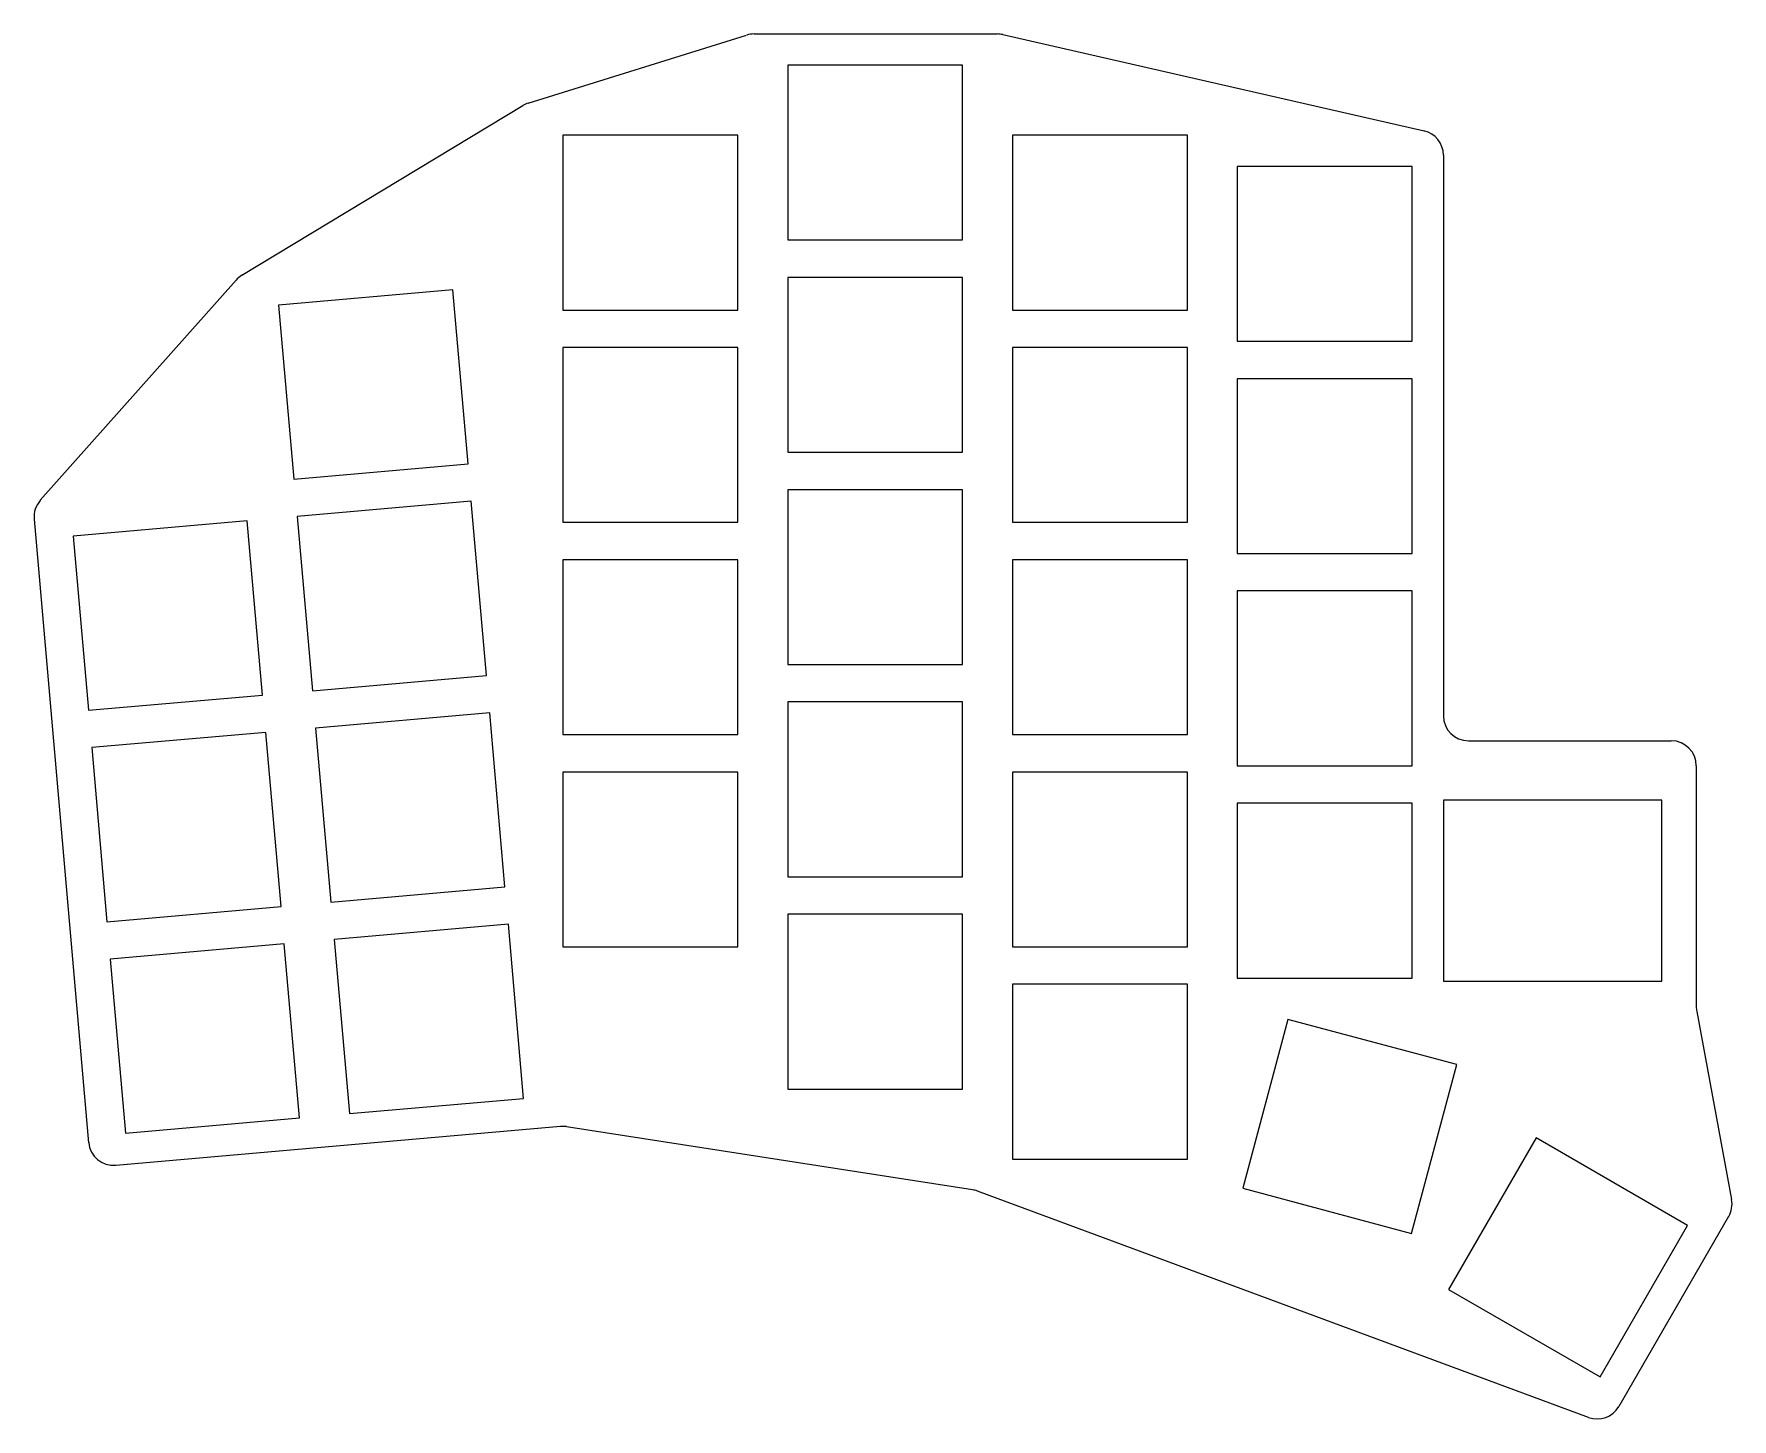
# Model space of a CAD drawing. Header units: millimetres. Extents: x 48 to 184, y -159 to -48.
import ezdxf

# ---------------------------------------------------------------- set-up
doc = ezdxf.new("R2010")
doc.units = ezdxf.units.MM

msp = doc.modelspace()

# ---------------------------------------------------------------- linework, layer by layer
for p, q in [((87.3, -53.21), (104.78, -47.77)), ((105.38, -47.68), (124.85, -47.68)), ((125.29, -47.73), (159.02, -55.43)), ((122.07, -50.18), (108.07, -50.18)), ((108.07, -50.18), (108.07, -64.18)), ((122.07, -64.18), (122.07, -50.18)), ((64.36, -67.01), (86.86, -53.41)), ((104.07, -55.79), (90.07, -55.79)), ((90.07, -55.79), (90.07, -69.79)), ((104.07, -69.79), (104.07, -55.79)), ((140.07, -55.79), (126.07, -55.79)), ((126.07, -55.79), (126.07, -69.79)), ((140.07, -69.79), (140.07, -55.79)), ((158.07, -58.29), (144.07, -58.29)), ((144.07, -58.29), (144.07, -72.29)), ((158.07, -72.29), (158.07, -58.29)), ((160.57, -57.38), (160.57, -102.29)), ((108.07, -64.18), (122.07, -64.18)), ((48.22, -85.03), (63.9, -67.4)), ((122.07, -67.18), (108.07, -67.18)), ((108.07, -67.18), (108.07, -81.18)), ((122.07, -81.18), (122.07, -67.18)), ((81.25, -68.18), (67.3, -69.4)), ((82.47, -82.12), (81.25, -68.18)), ((67.3, -69.4), (68.52, -83.34)), ((90.07, -69.79), (104.07, -69.79)), ((126.07, -69.79), (140.07, -69.79)), ((104.07, -72.79), (90.07, -72.79)), ((90.07, -72.79), (90.07, -86.79)), ((104.07, -86.79), (104.07, -72.79)), ((140.07, -72.79), (126.07, -72.79)), ((126.07, -72.79), (126.07, -86.79)), ((140.07, -86.79), (140.07, -72.79)), ((144.07, -72.29), (158.07, -72.29)), ((158.07, -75.29), (144.07, -75.29)), ((144.07, -75.29), (144.07, -89.29)), ((158.07, -89.29), (158.07, -75.29)), ((108.07, -81.18), (122.07, -81.18)), ((68.52, -83.34), (82.47, -82.12)), ((122.07, -84.18), (108.07, -84.18)), ((108.07, -84.18), (108.07, -98.18)), ((122.07, -98.18), (122.07, -84.18)), ((82.73, -85.11), (68.79, -86.33)), ((83.95, -99.06), (82.73, -85.11)), ((47.72, -86.53), (52.09, -136.48)), ((64.8, -86.68), (50.85, -87.9)), ((66.02, -100.63), (64.8, -86.68)), ((68.79, -86.33), (70.01, -100.28)), ((90.07, -86.79), (104.07, -86.79)), ((126.07, -86.79), (140.07, -86.79)), ((50.85, -87.9), (52.07, -101.85)), ((144.07, -89.29), (158.07, -89.29)), ((104.07, -89.79), (90.07, -89.79)), ((90.07, -89.79), (90.07, -103.79)), ((104.07, -103.79), (104.07, -89.79)), ((140.07, -89.79), (126.07, -89.79)), ((126.07, -89.79), (126.07, -103.79)), ((140.07, -103.79), (140.07, -89.79)), ((158.07, -92.29), (144.07, -92.29)), ((144.07, -92.29), (144.07, -106.29)), ((158.07, -106.29), (158.07, -92.29)), ((70.01, -100.28), (83.95, -99.06)), ((108.07, -98.18), (122.07, -98.18)), ((52.07, -101.85), (66.02, -100.63)), ((122.07, -101.18), (108.07, -101.18)), ((108.07, -101.18), (108.07, -115.18)), ((122.07, -115.18), (122.07, -101.18)), ((84.21, -102.05), (70.27, -103.27)), ((70.27, -103.27), (71.49, -117.22)), ((85.43, -116), (84.21, -102.05)), ((66.28, -103.62), (52.34, -104.84)), ((67.5, -117.56), (66.28, -103.62)), ((90.07, -103.79), (104.07, -103.79)), ((126.07, -103.79), (140.07, -103.79)), ((162.57, -104.29), (178.82, -104.29)), ((52.34, -104.84), (53.56, -118.78)), ((104.07, -106.79), (90.07, -106.79)), ((90.07, -106.79), (90.07, -120.79)), ((104.07, -120.79), (104.07, -106.79)), ((140.07, -106.79), (126.07, -106.79)), ((126.07, -106.79), (126.07, -120.79)), ((140.07, -120.79), (140.07, -106.79)), ((144.07, -106.29), (158.07, -106.29)), ((180.82, -106.29), (180.82, -125.6)), ((158.07, -109.29), (144.07, -109.29)), ((144.07, -109.29), (144.07, -123.29)), ((158.07, -123.29), (158.07, -109.29)), ((178.07, -109.04), (160.57, -109.04)), ((160.57, -109.04), (160.57, -123.54)), ((178.07, -123.54), (178.07, -109.04)), ((108.07, -115.18), (122.07, -115.18)), ((71.49, -117.22), (85.43, -116)), ((53.56, -118.78), (67.5, -117.56)), ((122.07, -118.18), (108.07, -118.18)), ((108.07, -118.18), (108.07, -132.18)), ((122.07, -132.18), (122.07, -118.18)), ((85.7, -118.98), (71.75, -120.2)), ((86.92, -132.93), (85.7, -118.98)), ((67.76, -120.55), (53.82, -121.77)), ((68.98, -134.5), (67.76, -120.55)), ((71.75, -120.2), (72.97, -134.15)), ((90.07, -120.79), (104.07, -120.79)), ((126.07, -120.79), (140.07, -120.79)), ((53.82, -121.77), (55.04, -135.72)), ((144.07, -123.29), (158.07, -123.29)), ((160.57, -123.54), (178.07, -123.54)), ((140.07, -123.79), (126.07, -123.79)), ((126.07, -123.79), (126.07, -137.79)), ((140.07, -137.79), (140.07, -123.79)), ((180.85, -125.97), (183.65, -141.03)), ((148.12, -126.6), (144.5, -140.13)), ((161.64, -130.23), (148.12, -126.6)), ((158.02, -143.75), (161.64, -130.23)), ((72.97, -134.15), (86.92, -132.93)), ((108.07, -132.18), (122.07, -132.18)), ((55.04, -135.72), (68.98, -134.5)), ((89.88, -135.18), (54.26, -138.3)), ((122.87, -140.26), (90.36, -135.2)), ((167.99, -136.1), (160.99, -148.23)), ((180.12, -143.1), (167.99, -136.1)), ((126.07, -137.79), (140.07, -137.79)), ((172.2, -158.49), (123.26, -140.36)), ((144.5, -140.13), (158.02, -143.75)), ((183.41, -142.39), (174.63, -157.61)), ((173.12, -155.23), (180.12, -143.1)), ((160.99, -148.23), (173.12, -155.23))]:
    msp.add_line(p, q)
for centre, start, end in [((105.38, -49.68), 90, 107.3105), ((124.85, -49.68), 77.1316, 90), ((87.9, -55.12), 107.3105, 121.1439), ((158.57, -57.38), 0, 77.1316), ((65.39, -68.72), 121.1439, 138.3634), ((49.72, -86.36), 138.3634, 185), ((162.57, -102.29), 180, 270), ((178.82, -106.29), 0, 90), ((182.82, -125.6), 180, 190.5082), ((90.06, -137.17), 81.1546, 95), ((54.09, -136.3), 185, 275), ((122.56, -142.23), 69.67, 81.1546), ((181.68, -141.39), 330, 10.5082), ((172.89, -156.61), 249.67, 330)]:
    msp.add_arc(centre, 2, start, end)

doc.saveas('drawing.dxf')
